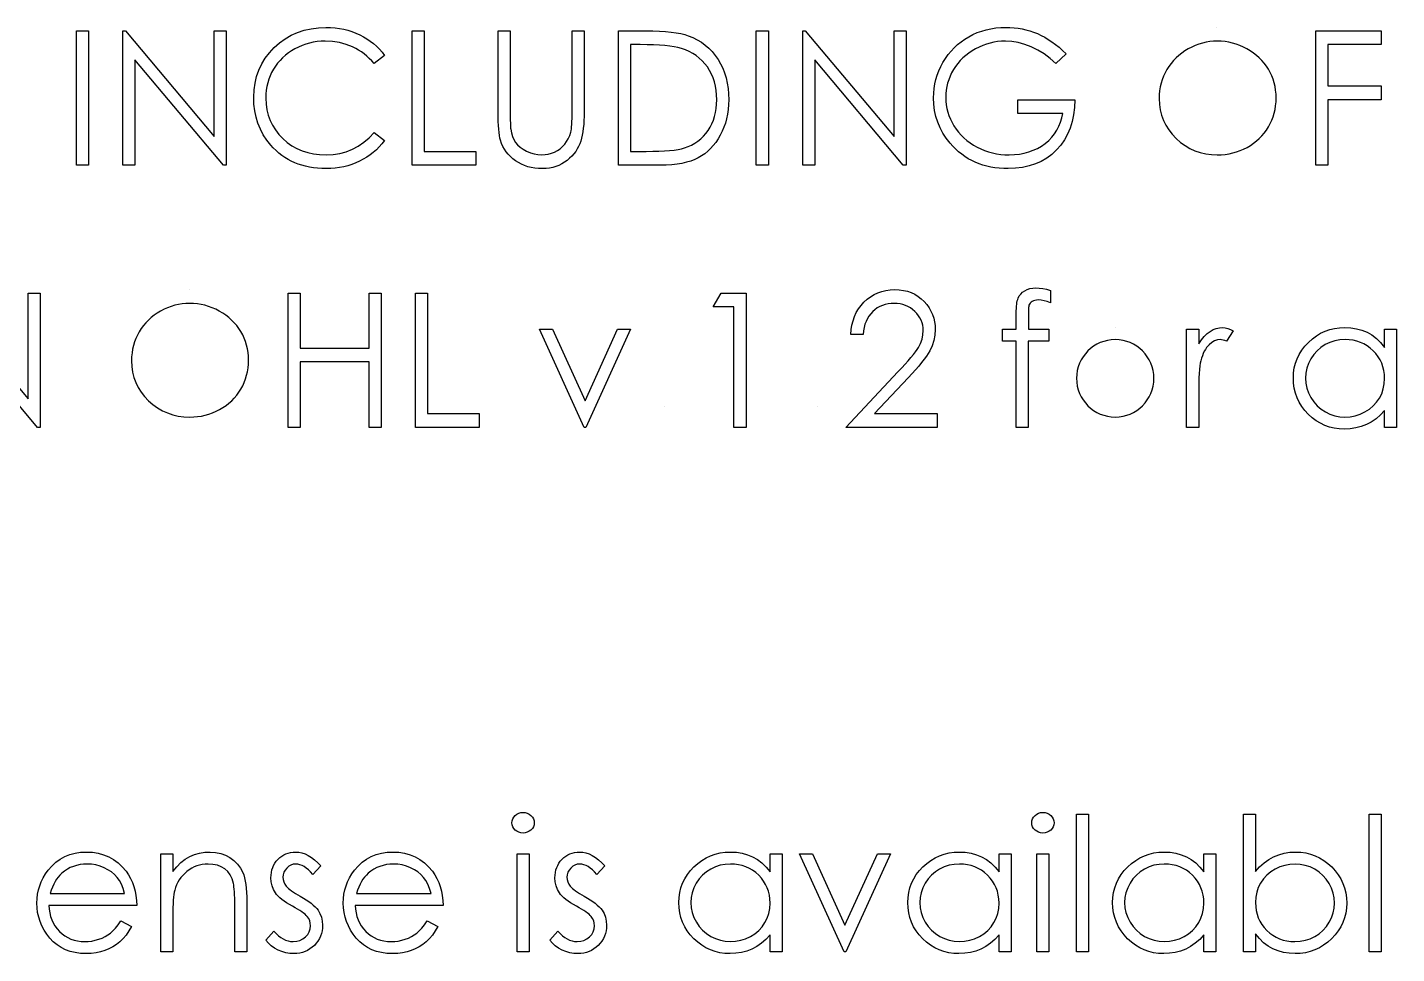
# Model space of a CAD drawing. Header units: millimetres. Extents: x -49 to 245, y 0 to 119.
# Drawn here: x -1.01 to 34.69, y 67.33 to 91.47 of the extents above; entities that cross this region are included whole.
import ezdxf

# ---------------------------------------------------------------- set-up
doc = ezdxf.new("R2010")
doc.units = ezdxf.units.MM

msp = doc.modelspace()

# ---------------------------------------------------------------- linework, layer by layer
at = {"color": 7, "linetype": 'Continuous'}
for p, q in [((29.997, 91.468), (29.997, 91.468)), ((3.209, 84.635), (3.209, 84.635)), ((27.351, 83.648), (27.351, 83.648)), ((15.593, 81.584), (15.593, 81.584)), ((19.587, 81.584), (19.587, 81.584))]:
    msp.add_line(p, q, dxfattribs=at)
at = {"color": 7, "linetype": 'Continuous', "flags": 128}
for points in [[(8.301, 90.736), (8.027, 90.526), (8.027, 90.526), (7.967, 90.595), (7.905, 90.661), (7.839, 90.722), (7.771, 90.778), (7.7, 90.83), (7.626, 90.878), (7.549, 90.921), (7.469, 90.961), (7.302, 91.026), (7.128, 91.072), (6.946, 91.1), (6.755, 91.109), (6.755, 91.109), (6.65, 91.106), (6.546, 91.097), (6.444, 91.081), (6.345, 91.059), (6.247, 91.031), (6.152, 90.998), (6.059, 90.957), (5.967, 90.911), (5.878, 90.859), (5.796, 90.803), (5.718, 90.743), (5.645, 90.678), (5.577, 90.609), (5.515, 90.536), (5.457, 90.459), (5.404, 90.377), (5.357, 90.292), (5.318, 90.205), (5.283, 90.115), (5.255, 90.022), (5.233, 89.926), (5.218, 89.829), (5.208, 89.728), (5.205, 89.625), (5.205, 89.625), (5.212, 89.47), (5.233, 89.322), (5.268, 89.18), (5.317, 89.046), (5.379, 88.917), (5.456, 88.795), (5.547, 88.679), (5.651, 88.571), (5.766, 88.472), (5.889, 88.385), (6.019, 88.313), (6.155, 88.254), (6.3, 88.207), (6.451, 88.174), (6.61, 88.154), (6.777, 88.148), (6.777, 88.148), (6.96, 88.157), (7.135, 88.184), (7.302, 88.23), (7.463, 88.294), (7.615, 88.376), (7.76, 88.476), (7.897, 88.594), (8.027, 88.731), (8.027, 88.731), (8.301, 88.523), (8.301, 88.523), (8.234, 88.438), (8.163, 88.357), (8.088, 88.282), (8.008, 88.212), (7.925, 88.146), (7.837, 88.086), (7.746, 88.031), (7.65, 87.98), (7.551, 87.935), (7.45, 87.897), (7.345, 87.864), (7.237, 87.836), (7.127, 87.815), (7.014, 87.801), (6.898, 87.792), (6.779, 87.789), (6.779, 87.789), (6.666, 87.791), (6.556, 87.799), (6.449, 87.811), (6.345, 87.827), (6.244, 87.848), (6.147, 87.875), (6.052, 87.906), (5.96, 87.942), (5.871, 87.982), (5.786, 88.028), (5.703, 88.078), (5.623, 88.133), (5.547, 88.193), (5.473, 88.257), (5.402, 88.327), (5.335, 88.401), (5.335, 88.401), (5.231, 88.533), (5.141, 88.673), (5.064, 88.819), (5.002, 88.972), (4.954, 89.131), (4.919, 89.297), (4.898, 89.469), (4.891, 89.649), (4.891, 89.649), (4.9, 89.837), (4.925, 90.018), (4.967, 90.192), (5.026, 90.357), (5.101, 90.515), (5.193, 90.665), (5.302, 90.808), (5.428, 90.943), (5.567, 91.067), (5.714, 91.173), (5.869, 91.263), (6.033, 91.337), (6.206, 91.395), (6.387, 91.435), (6.577, 91.46), (6.774, 91.468), (6.774, 91.468), (6.895, 91.465), (7.013, 91.456), (7.127, 91.441), (7.239, 91.42), (7.347, 91.393), (7.453, 91.36), (7.556, 91.32), (7.656, 91.275), (7.752, 91.225), (7.844, 91.17), (7.931, 91.109), (8.014, 91.045), (8.093, 90.975), (8.167, 90.9), (8.236, 90.82), (8.301, 90.736)], [(26.071, 90.781), (25.802, 90.526), (25.802, 90.526), (25.653, 90.661), (25.497, 90.778), (25.334, 90.878), (25.163, 90.961), (24.991, 91.026), (24.821, 91.072), (24.653, 91.1), (24.488, 91.109), (24.488, 91.109), (24.386, 91.106), (24.285, 91.097), (24.186, 91.081), (24.088, 91.059), (23.991, 91.031), (23.895, 90.997), (23.8, 90.956), (23.707, 90.909), (23.618, 90.858), (23.533, 90.801), (23.453, 90.74), (23.378, 90.674), (23.31, 90.604), (23.245, 90.529), (23.186, 90.45), (23.133, 90.367), (23.085, 90.281), (23.044, 90.194), (23.009, 90.105), (22.981, 90.015), (22.958, 89.924), (22.942, 89.832), (22.933, 89.739), (22.93, 89.644), (22.93, 89.644), (22.933, 89.547), (22.943, 89.451), (22.961, 89.356), (22.984, 89.263), (23.015, 89.171), (23.052, 89.08), (23.096, 88.99), (23.147, 88.901), (23.204, 88.816), (23.266, 88.735), (23.334, 88.659), (23.406, 88.588), (23.484, 88.521), (23.566, 88.459), (23.655, 88.402), (23.748, 88.349), (23.845, 88.302), (23.944, 88.261), (24.046, 88.226), (24.15, 88.198), (24.256, 88.176), (24.365, 88.16), (24.476, 88.151), (24.589, 88.148), (24.589, 88.148), (24.725, 88.153), (24.855, 88.167), (24.98, 88.19), (25.1, 88.223), (25.215, 88.265), (25.324, 88.316), (25.428, 88.377), (25.527, 88.447), (25.618, 88.525), (25.699, 88.608), (25.771, 88.697), (25.832, 88.791), (25.884, 88.892), (25.926, 88.997), (25.959, 89.108), (25.981, 89.225), (25.981, 89.225), (24.814, 89.225), (24.814, 89.225), (24.814, 89.584), (24.814, 89.584), (26.295, 89.584), (26.295, 89.584), (26.287, 89.383), (26.264, 89.192), (26.226, 89.013), (26.174, 88.844), (26.107, 88.686), (26.026, 88.538), (25.93, 88.401), (25.82, 88.274), (25.697, 88.16), (25.565, 88.062), (25.422, 87.978), (25.27, 87.91), (25.107, 87.857), (24.936, 87.819), (24.753, 87.796), (24.561, 87.789), (24.561, 87.789), (24.443, 87.792), (24.328, 87.799), (24.216, 87.812), (24.108, 87.83), (24.002, 87.853), (23.899, 87.882), (23.8, 87.916), (23.703, 87.954), (23.61, 87.998), (23.52, 88.047), (23.433, 88.101), (23.349, 88.161), (23.268, 88.226), (23.191, 88.296), (23.116, 88.371), (23.045, 88.451), (23.045, 88.451), (22.944, 88.58), (22.857, 88.716), (22.783, 88.855), (22.723, 89), (22.676, 89.15), (22.642, 89.305), (22.623, 89.465), (22.616, 89.63), (22.616, 89.63), (22.619, 89.753), (22.631, 89.875), (22.65, 89.994), (22.677, 90.11), (22.711, 90.225), (22.753, 90.337), (22.803, 90.448), (22.86, 90.556), (22.925, 90.661), (22.994, 90.759), (23.07, 90.851), (23.151, 90.938), (23.238, 91.019), (23.331, 91.094), (23.429, 91.163), (23.533, 91.226), (23.641, 91.283), (23.753, 91.332), (23.869, 91.374), (23.988, 91.408), (24.11, 91.434), (24.236, 91.453), (24.365, 91.465), (24.498, 91.468), (24.498, 91.468), (24.607, 91.465), (24.713, 91.458), (24.819, 91.445), (24.922, 91.428), (25.024, 91.404), (25.124, 91.376), (25.223, 91.343), (25.32, 91.305), (25.416, 91.261), (25.511, 91.211), (25.606, 91.155), (25.7, 91.092), (25.794, 91.024), (25.886, 90.949), (25.979, 90.868), (26.071, 90.781)], [(0.269, 91.379), (0.584, 91.379), (0.584, 91.379), (0.584, 87.879), (0.584, 87.879), (0.269, 87.879), (0.269, 87.879), (0.269, 91.379)], [(1.481, 87.879), (1.481, 91.379), (1.481, 91.379), (1.547, 91.379), (1.547, 91.379), (3.859, 88.624), (3.859, 88.624), (3.859, 91.379), (3.859, 91.379), (4.173, 91.379), (4.173, 91.379), (4.173, 87.879), (4.173, 87.879), (4.102, 87.879), (4.102, 87.879), (1.795, 90.627), (1.795, 90.627), (1.795, 87.879), (1.795, 87.879), (1.481, 87.879)], [(9.019, 91.379), (9.334, 91.379), (9.334, 91.379), (9.334, 88.237), (9.334, 88.237), (10.68, 88.237), (10.68, 88.237), (10.68, 87.879), (10.68, 87.879), (9.019, 87.879), (9.019, 87.879), (9.019, 91.379)], [(11.263, 91.379), (11.577, 91.379), (11.577, 91.379), (11.577, 89.281), (11.577, 89.281), (11.577, 89.192), (11.578, 89.112), (11.579, 89.041), (11.581, 88.979), (11.583, 88.925), (11.585, 88.88), (11.588, 88.843), (11.591, 88.816), (11.591, 88.816), (11.609, 88.718), (11.635, 88.627), (11.67, 88.546), (11.712, 88.472), (11.766, 88.406), (11.833, 88.345), (11.913, 88.291), (12.005, 88.241), (12.104, 88.2), (12.203, 88.171), (12.302, 88.153), (12.402, 88.148), (12.402, 88.148), (12.487, 88.153), (12.571, 88.166), (12.653, 88.189), (12.734, 88.221), (12.81, 88.261), (12.88, 88.308), (12.943, 88.363), (13, 88.424), (13.049, 88.492), (13.093, 88.568), (13.128, 88.649), (13.157, 88.738), (13.157, 88.738), (13.165, 88.775), (13.172, 88.822), (13.179, 88.877), (13.183, 88.94), (13.188, 89.012), (13.19, 89.094), (13.192, 89.183), (13.193, 89.281), (13.193, 89.281), (13.193, 91.379), (13.193, 91.379), (13.507, 91.379), (13.507, 91.379), (13.507, 89.265), (13.507, 89.265), (13.505, 89.15), (13.501, 89.042), (13.494, 88.938), (13.484, 88.84), (13.472, 88.749), (13.457, 88.662), (13.439, 88.581), (13.418, 88.506), (13.393, 88.435), (13.362, 88.366), (13.326, 88.3), (13.285, 88.236), (13.237, 88.174), (13.185, 88.115), (13.127, 88.057), (13.063, 88.003), (12.995, 87.953), (12.923, 87.909), (12.848, 87.872), (12.769, 87.842), (12.687, 87.819), (12.601, 87.802), (12.512, 87.792), (12.419, 87.789), (12.419, 87.789), (12.318, 87.792), (12.221, 87.801), (12.128, 87.818), (12.038, 87.839), (11.952, 87.868), (11.87, 87.902), (11.792, 87.944), (11.717, 87.991), (11.647, 88.043), (11.583, 88.1), (11.525, 88.161), (11.473, 88.226), (11.427, 88.295), (11.387, 88.369), (11.353, 88.446), (11.325, 88.527), (11.325, 88.527), (11.311, 88.583), (11.298, 88.65), (11.288, 88.727), (11.278, 88.814), (11.272, 88.911), (11.267, 89.019), (11.264, 89.136), (11.263, 89.265), (11.263, 89.265), (11.263, 91.379)], [(14.404, 87.879), (14.404, 91.379), (14.404, 91.379), (15.111, 91.379), (15.111, 91.379), (15.295, 91.376), (15.467, 91.371), (15.625, 91.361), (15.771, 91.347), (15.903, 91.329), (16.022, 91.308), (16.128, 91.282), (16.221, 91.252), (16.221, 91.252), (16.342, 91.204), (16.456, 91.147), (16.563, 91.082), (16.663, 91.009), (16.756, 90.927), (16.843, 90.838), (16.923, 90.74), (16.996, 90.634), (17.062, 90.521), (17.119, 90.403), (17.166, 90.28), (17.206, 90.152), (17.237, 90.018), (17.258, 89.878), (17.272, 89.734), (17.276, 89.584), (17.276, 89.584), (17.272, 89.455), (17.262, 89.329), (17.245, 89.208), (17.22, 89.09), (17.19, 88.976), (17.151, 88.866), (17.106, 88.761), (17.054, 88.659), (16.997, 88.562), (16.936, 88.472), (16.87, 88.388), (16.8, 88.312), (16.726, 88.241), (16.648, 88.177), (16.566, 88.12), (16.479, 88.069), (16.387, 88.024), (16.285, 87.985), (16.174, 87.953), (16.055, 87.926), (15.927, 87.905), (15.789, 87.89), (15.644, 87.881), (15.489, 87.879), (15.489, 87.879), (14.404, 87.879)], [(17.994, 91.379), (18.308, 91.379), (18.308, 91.379), (18.308, 87.879), (18.308, 87.879), (17.994, 87.879), (17.994, 87.879), (17.994, 91.379)], [(19.205, 87.879), (19.205, 91.379), (19.205, 91.379), (19.271, 91.379), (19.271, 91.379), (21.584, 88.624), (21.584, 88.624), (21.584, 91.379), (21.584, 91.379), (21.898, 91.379), (21.898, 91.379), (21.898, 87.879), (21.898, 87.879), (21.826, 87.879), (21.826, 87.879), (19.519, 90.627), (19.519, 90.627), (19.519, 87.879), (19.519, 87.879), (19.205, 87.879)], [(30.012, 91.109), (29.913, 91.106), (29.815, 91.097), (29.718, 91.081), (29.623, 91.059), (29.529, 91.031), (29.435, 90.996), (29.344, 90.956), (29.254, 90.909), (29.167, 90.857), (29.085, 90.8), (29.008, 90.739), (28.936, 90.674), (28.868, 90.604), (28.805, 90.531), (28.748, 90.452), (28.695, 90.37), (28.648, 90.284), (28.607, 90.196), (28.572, 90.105), (28.544, 90.011), (28.522, 89.916), (28.506, 89.818), (28.497, 89.718), (28.494, 89.614), (28.494, 89.614), (28.501, 89.463), (28.522, 89.318), (28.556, 89.179), (28.605, 89.046), (28.668, 88.918), (28.744, 88.797), (28.835, 88.682), (28.939, 88.573), (29.053, 88.473), (29.173, 88.387), (29.299, 88.314), (29.43, 88.254), (29.567, 88.207), (29.71, 88.174), (29.858, 88.154), (30.012, 88.148), (30.012, 88.148), (30.116, 88.151), (30.218, 88.16), (30.318, 88.175), (30.416, 88.197), (30.512, 88.224), (30.606, 88.257), (30.698, 88.297), (30.789, 88.343), (30.876, 88.394), (30.958, 88.449), (31.034, 88.51), (31.106, 88.574), (31.173, 88.643), (31.236, 88.716), (31.293, 88.794), (31.345, 88.877), (31.392, 88.963), (31.433, 89.051), (31.467, 89.142), (31.495, 89.235), (31.517, 89.331), (31.532, 89.428), (31.542, 89.528), (31.545, 89.631), (31.545, 89.631), (31.542, 89.732), (31.532, 89.832), (31.517, 89.929), (31.495, 90.023), (31.467, 90.115), (31.433, 90.204), (31.392, 90.291), (31.345, 90.376), (31.293, 90.457), (31.235, 90.534), (31.172, 90.607), (31.105, 90.676), (31.032, 90.74), (30.953, 90.801), (30.871, 90.857), (30.782, 90.909), (30.691, 90.956), (30.598, 90.996), (30.504, 91.031), (30.409, 91.059), (30.311, 91.081), (30.213, 91.097), (30.113, 91.106), (30.012, 91.109)], [(32.577, 91.379), (34.282, 91.379), (34.282, 91.379), (34.282, 91.02), (34.282, 91.02), (32.891, 91.02), (32.891, 91.02), (32.891, 89.943), (32.891, 89.943), (34.282, 89.943), (34.282, 89.943), (34.282, 89.584), (34.282, 89.584), (32.891, 89.584), (32.891, 89.584), (32.891, 87.879), (32.891, 87.879), (32.577, 87.879), (32.577, 87.879), (32.577, 91.379)], [(14.718, 88.237), (15.12, 88.237), (15.12, 88.237), (15.293, 88.239), (15.453, 88.243), (15.599, 88.25), (15.731, 88.26), (15.849, 88.273), (15.954, 88.287), (16.044, 88.305), (16.12, 88.327), (16.12, 88.327), (16.216, 88.362), (16.306, 88.402), (16.391, 88.45), (16.47, 88.503), (16.545, 88.564), (16.614, 88.63), (16.678, 88.702), (16.737, 88.782), (16.789, 88.866), (16.835, 88.955), (16.874, 89.049), (16.906, 89.147), (16.93, 89.25), (16.948, 89.357), (16.958, 89.469), (16.962, 89.585), (16.962, 89.585), (16.958, 89.708), (16.946, 89.826), (16.927, 89.938), (16.901, 90.047), (16.866, 90.152), (16.824, 90.251), (16.775, 90.346), (16.718, 90.437), (16.654, 90.522), (16.584, 90.6), (16.508, 90.67), (16.427, 90.735), (16.339, 90.792), (16.245, 90.842), (16.146, 90.885), (16.04, 90.921), (16.04, 90.921), (15.951, 90.945), (15.85, 90.964), (15.735, 90.981), (15.608, 90.995), (15.467, 91.006), (15.313, 91.013), (15.145, 91.018), (14.964, 91.02), (14.964, 91.02), (14.718, 91.02), (14.718, 91.02), (14.718, 88.237)], [(20.776, 83.468), (20.462, 83.468), (20.462, 83.468), (20.47, 83.593), (20.488, 83.712), (20.516, 83.825), (20.554, 83.933), (20.601, 84.035), (20.657, 84.132), (20.724, 84.222), (20.8, 84.307), (20.884, 84.384), (20.973, 84.451), (21.066, 84.507), (21.164, 84.553), (21.267, 84.589), (21.374, 84.615), (21.486, 84.63), (21.603, 84.635), (21.603, 84.635), (21.718, 84.63), (21.828, 84.615), (21.932, 84.591), (22.031, 84.558), (22.123, 84.514), (22.21, 84.46), (22.292, 84.398), (22.368, 84.325), (22.437, 84.246), (22.496, 84.163), (22.546, 84.077), (22.588, 83.988), (22.619, 83.895), (22.642, 83.798), (22.656, 83.698), (22.66, 83.594), (22.66, 83.594), (22.651, 83.449), (22.624, 83.308), (22.579, 83.172), (22.515, 83.04), (22.475, 82.973), (22.426, 82.899), (22.368, 82.82), (22.302, 82.736), (22.227, 82.644), (22.144, 82.548), (22.053, 82.447), (21.952, 82.339), (21.952, 82.339), (21.077, 81.404), (21.077, 81.404), (22.705, 81.404), (22.705, 81.404), (22.705, 81.045), (22.705, 81.045), (20.327, 81.045), (20.327, 81.045), (21.685, 82.494), (21.685, 82.494), (21.783, 82.597), (21.873, 82.694), (21.954, 82.784), (22.025, 82.867), (22.088, 82.943), (22.142, 83.012), (22.186, 83.074), (22.222, 83.13), (22.276, 83.235), (22.316, 83.343), (22.339, 83.453), (22.346, 83.566), (22.346, 83.566), (22.343, 83.638), (22.332, 83.707), (22.316, 83.773), (22.292, 83.836), (22.26, 83.898), (22.222, 83.956), (22.178, 84.012), (22.126, 84.066), (22.069, 84.115), (22.01, 84.158), (21.947, 84.194), (21.882, 84.223), (21.812, 84.246), (21.741, 84.263), (21.666, 84.272), (21.587, 84.276), (21.587, 84.276), (21.505, 84.272), (21.427, 84.263), (21.351, 84.246), (21.28, 84.223), (21.212, 84.193), (21.147, 84.157), (21.086, 84.113), (21.029, 84.064), (20.976, 84.008), (20.93, 83.947), (20.889, 83.881), (20.854, 83.809), (20.826, 83.732), (20.803, 83.649), (20.786, 83.562), (20.776, 83.468)], [(25.667, 84.614), (25.667, 84.287), (25.667, 84.287), (25.577, 84.322), (25.494, 84.346), (25.418, 84.361), (25.349, 84.366), (25.349, 84.366), (25.302, 84.363), (25.258, 84.356), (25.22, 84.343), (25.185, 84.326), (25.155, 84.305), (25.131, 84.283), (25.114, 84.259), (25.102, 84.234), (25.098, 84.218), (25.095, 84.197), (25.092, 84.171), (25.09, 84.139), (25.088, 84.101), (25.087, 84.059), (25.086, 84.011), (25.086, 83.958), (25.086, 83.958), (25.086, 83.603), (25.086, 83.603), (25.622, 83.603), (25.622, 83.603), (25.622, 83.289), (25.622, 83.289), (25.085, 83.289), (25.085, 83.289), (25.084, 81.045), (25.084, 81.045), (24.769, 81.045), (24.769, 81.045), (24.769, 83.289), (24.769, 83.289), (24.41, 83.289), (24.41, 83.289), (24.41, 83.603), (24.41, 83.603), (24.769, 83.603), (24.769, 83.603), (24.769, 84.012), (24.769, 84.012), (24.77, 84.08), (24.773, 84.142), (24.776, 84.2), (24.782, 84.253), (24.789, 84.3), (24.798, 84.343), (24.808, 84.38), (24.82, 84.413), (24.849, 84.47), (24.888, 84.521), (24.935, 84.567), (24.991, 84.606), (25.055, 84.638), (25.125, 84.662), (25.201, 84.675), (25.284, 84.68), (25.284, 84.68), (25.368, 84.676), (25.46, 84.664), (25.56, 84.643), (25.667, 84.614)], [(-3.365, 81.045), (-3.365, 84.545), (-3.365, 84.545), (-3.299, 84.545), (-3.299, 84.545), (-0.987, 81.79), (-0.987, 81.79), (-0.987, 84.545), (-0.987, 84.545), (-0.673, 84.545), (-0.673, 84.545), (-0.673, 81.045), (-0.673, 81.045), (-0.744, 81.045), (-0.744, 81.045), (-3.051, 83.794), (-3.051, 83.794), (-3.051, 81.045), (-3.051, 81.045), (-3.365, 81.045)], [(3.224, 84.276), (3.124, 84.273), (3.026, 84.263), (2.93, 84.248), (2.834, 84.226), (2.74, 84.197), (2.647, 84.163), (2.556, 84.122), (2.465, 84.075), (2.378, 84.024), (2.296, 83.967), (2.219, 83.906), (2.147, 83.841), (2.08, 83.771), (2.017, 83.698), (1.959, 83.619), (1.907, 83.536), (1.86, 83.451), (1.818, 83.362), (1.784, 83.271), (1.756, 83.178), (1.733, 83.083), (1.718, 82.984), (1.708, 82.884), (1.705, 82.781), (1.705, 82.781), (1.712, 82.63), (1.733, 82.485), (1.768, 82.346), (1.817, 82.213), (1.879, 82.085), (1.956, 81.964), (2.046, 81.849), (2.151, 81.739), (2.265, 81.64), (2.385, 81.553), (2.51, 81.481), (2.641, 81.421), (2.779, 81.374), (2.921, 81.341), (3.07, 81.321), (3.224, 81.314), (3.224, 81.314), (3.328, 81.317), (3.429, 81.326), (3.53, 81.342), (3.628, 81.363), (3.724, 81.391), (3.818, 81.424), (3.91, 81.464), (4, 81.509), (4.087, 81.561), (4.169, 81.616), (4.246, 81.676), (4.318, 81.741), (4.385, 81.809), (4.447, 81.883), (4.504, 81.961), (4.557, 82.044), (4.604, 82.13), (4.644, 82.218), (4.679, 82.309), (4.707, 82.402), (4.729, 82.497), (4.744, 82.595), (4.754, 82.695), (4.757, 82.797), (4.757, 82.797), (4.754, 82.899), (4.744, 82.999), (4.729, 83.095), (4.707, 83.19), (4.679, 83.282), (4.644, 83.371), (4.604, 83.458), (4.557, 83.543), (4.504, 83.624), (4.447, 83.701), (4.384, 83.774), (4.316, 83.843), (4.243, 83.907), (4.165, 83.967), (4.082, 84.024), (3.994, 84.075), (3.903, 84.122), (3.809, 84.163), (3.715, 84.197), (3.62, 84.226), (3.523, 84.248), (3.424, 84.263), (3.325, 84.273), (3.224, 84.276)], [(5.789, 84.545), (6.103, 84.545), (6.103, 84.545), (6.103, 83.109), (6.103, 83.109), (7.898, 83.109), (7.898, 83.109), (7.898, 84.545), (7.898, 84.545), (8.212, 84.545), (8.212, 84.545), (8.212, 81.045), (8.212, 81.045), (7.898, 81.045), (7.898, 81.045), (7.898, 82.75), (7.898, 82.75), (6.103, 82.75), (6.103, 82.75), (6.103, 81.045), (6.103, 81.045), (5.789, 81.045), (5.789, 81.045), (5.789, 84.545)], [(9.109, 84.545), (9.423, 84.545), (9.423, 84.545), (9.423, 81.404), (9.423, 81.404), (10.769, 81.404), (10.769, 81.404), (10.769, 81.045), (10.769, 81.045), (9.109, 81.045), (9.109, 81.045), (9.109, 84.545)], [(17.077, 84.545), (17.725, 84.545), (17.725, 84.545), (17.725, 81.045), (17.725, 81.045), (17.41, 81.045), (17.41, 81.045), (17.41, 84.186), (17.41, 84.186), (16.872, 84.186), (16.872, 84.186), (17.077, 84.545)], [(12.34, 83.603), (12.68, 83.603), (12.68, 83.603), (13.529, 81.741), (13.529, 81.741), (14.378, 83.603), (14.378, 83.603), (14.718, 83.603), (14.718, 83.603), (13.552, 81.045), (13.552, 81.045), (13.507, 81.045), (13.507, 81.045), (12.34, 83.603)], [(29.212, 83.603), (29.526, 83.603), (29.526, 83.603), (29.526, 83.226), (29.526, 83.226), (29.597, 83.33), (29.671, 83.418), (29.746, 83.491), (29.823, 83.548), (29.902, 83.592), (29.984, 83.623), (30.066, 83.641), (30.15, 83.648), (30.15, 83.648), (30.215, 83.642), (30.282, 83.626), (30.352, 83.599), (30.423, 83.56), (30.423, 83.56), (30.251, 83.288), (30.251, 83.288), (30.205, 83.308), (30.163, 83.322), (30.125, 83.331), (30.09, 83.334), (30.09, 83.334), (30.015, 83.325), (29.941, 83.3), (29.869, 83.258), (29.797, 83.199), (29.763, 83.163), (29.731, 83.123), (29.701, 83.078), (29.673, 83.028), (29.647, 82.973), (29.623, 82.914), (29.602, 82.851), (29.582, 82.783), (29.582, 82.783), (29.569, 82.722), (29.557, 82.647), (29.548, 82.557), (29.54, 82.454), (29.534, 82.338), (29.529, 82.208), (29.527, 82.063), (29.526, 81.905), (29.526, 81.905), (29.526, 81.045), (29.526, 81.045), (29.212, 81.045), (29.212, 81.045), (29.212, 83.603)], [(34.686, 83.603), (34.686, 81.045), (34.686, 81.045), (34.372, 81.045), (34.372, 81.045), (34.372, 81.488), (34.372, 81.488), (34.263, 81.37), (34.149, 81.269), (34.027, 81.185), (33.899, 81.117), (33.766, 81.066), (33.626, 81.03), (33.479, 81.007), (33.327, 81), (33.327, 81), (33.192, 81.007), (33.062, 81.025), (32.936, 81.055), (32.816, 81.097), (32.701, 81.152), (32.59, 81.218), (32.485, 81.297), (32.384, 81.388), (32.292, 81.488), (32.213, 81.592), (32.147, 81.702), (32.091, 81.818), (32.048, 81.938), (32.018, 82.064), (32, 82.195), (31.994, 82.331), (31.994, 82.331), (32, 82.464), (32.018, 82.593), (32.049, 82.717), (32.093, 82.836), (32.148, 82.949), (32.215, 83.058), (32.295, 83.163), (32.388, 83.261), (32.489, 83.352), (32.595, 83.43), (32.706, 83.497), (32.823, 83.551), (32.944, 83.594), (33.07, 83.624), (33.201, 83.641), (33.337, 83.648), (33.337, 83.648), (33.494, 83.64), (33.642, 83.617), (33.783, 83.578), (33.916, 83.524), (34.042, 83.453), (34.16, 83.363), (34.27, 83.256), (34.372, 83.13), (34.372, 83.13), (34.372, 83.603), (34.372, 83.603), (34.686, 83.603)], [(33.341, 83.334), (33.204, 83.325), (33.072, 83.301), (32.946, 83.259), (32.825, 83.202), (32.712, 83.13), (32.612, 83.043), (32.524, 82.945), (32.447, 82.832), (32.386, 82.711), (32.343, 82.586), (32.316, 82.459), (32.308, 82.328), (32.308, 82.328), (32.317, 82.197), (32.343, 82.07), (32.387, 81.945), (32.449, 81.823), (32.526, 81.709), (32.614, 81.609), (32.715, 81.522), (32.828, 81.448), (32.949, 81.389), (33.075, 81.348), (33.205, 81.323), (33.339, 81.314), (33.339, 81.314), (33.475, 81.323), (33.607, 81.347), (33.735, 81.389), (33.86, 81.447), (33.976, 81.519), (34.078, 81.603), (34.165, 81.699), (34.239, 81.807), (34.297, 81.924), (34.339, 82.048), (34.364, 82.18), (34.372, 82.318), (34.372, 82.318), (34.367, 82.424), (34.353, 82.526), (34.33, 82.623), (34.298, 82.716), (34.256, 82.804), (34.204, 82.888), (34.144, 82.968), (34.074, 83.043), (33.998, 83.111), (33.917, 83.17), (33.831, 83.22), (33.742, 83.261), (33.648, 83.293), (33.55, 83.315), (33.448, 83.329), (33.341, 83.334)], [(11.912, 71.013), (11.97, 71.008), (12.024, 70.993), (12.074, 70.968), (12.119, 70.934), (12.157, 70.893), (12.184, 70.846), (12.2, 70.796), (12.205, 70.742), (12.205, 70.742), (12.2, 70.69), (12.184, 70.641), (12.157, 70.595), (12.119, 70.554), (12.074, 70.52), (12.024, 70.494), (11.97, 70.48), (11.912, 70.475), (11.912, 70.475), (11.855, 70.48), (11.802, 70.494), (11.752, 70.52), (11.708, 70.554), (11.67, 70.595), (11.644, 70.641), (11.628, 70.69), (11.622, 70.742), (11.622, 70.742), (11.628, 70.796), (11.644, 70.846), (11.67, 70.893), (11.708, 70.934), (11.752, 70.968), (11.802, 70.993), (11.855, 71.008), (11.912, 71.013)], [(25.464, 71.013), (25.522, 71.008), (25.576, 70.993), (25.626, 70.968), (25.67, 70.934), (25.708, 70.893), (25.735, 70.846), (25.751, 70.796), (25.757, 70.742), (25.757, 70.742), (25.751, 70.69), (25.735, 70.641), (25.708, 70.595), (25.67, 70.554), (25.626, 70.52), (25.576, 70.494), (25.522, 70.48), (25.464, 70.475), (25.464, 70.475), (25.406, 70.48), (25.353, 70.494), (25.304, 70.52), (25.259, 70.554), (25.222, 70.595), (25.195, 70.641), (25.179, 70.69), (25.173, 70.742), (25.173, 70.742), (25.179, 70.796), (25.195, 70.846), (25.222, 70.893), (25.259, 70.934), (25.304, 70.968), (25.353, 70.993), (25.406, 71.008), (25.464, 71.013)], [(26.34, 70.968), (26.654, 70.968), (26.654, 70.968), (26.654, 67.379), (26.654, 67.379), (26.34, 67.379), (26.34, 67.379), (26.34, 70.968)], [(30.693, 67.379), (30.693, 70.968), (30.693, 70.968), (31.007, 70.968), (31.007, 70.968), (31.007, 69.472), (31.007, 69.472), (31.115, 69.592), (31.23, 69.695), (31.351, 69.783), (31.478, 69.854), (31.612, 69.91), (31.751, 69.95), (31.898, 69.973), (32.05, 69.981), (32.05, 69.981), (32.185, 69.975), (32.316, 69.957), (32.442, 69.926), (32.562, 69.884), (32.677, 69.83), (32.788, 69.763), (32.893, 69.684), (32.994, 69.593), (33.085, 69.494), (33.165, 69.389), (33.232, 69.279), (33.287, 69.164), (33.33, 69.044), (33.36, 68.919), (33.379, 68.788), (33.385, 68.652), (33.385, 68.652), (33.379, 68.519), (33.36, 68.39), (33.329, 68.265), (33.286, 68.146), (33.231, 68.032), (33.163, 67.923), (33.083, 67.819), (32.99, 67.72), (32.889, 67.63), (32.783, 67.551), (32.672, 67.484), (32.555, 67.43), (32.434, 67.388), (32.308, 67.357), (32.176, 67.34), (32.04, 67.334), (32.04, 67.334), (31.884, 67.341), (31.736, 67.364), (31.596, 67.404), (31.463, 67.458), (31.338, 67.529), (31.22, 67.618), (31.11, 67.726), (31.007, 67.852), (31.007, 67.852), (31.007, 67.379), (31.007, 67.379), (30.693, 67.379)], [(33.968, 70.968), (34.282, 70.968), (34.282, 70.968), (34.282, 67.379), (34.282, 67.379), (33.968, 67.379), (33.968, 67.379), (33.968, 70.968)], [(1.426, 68.186), (1.705, 68.04), (1.705, 68.04), (1.637, 67.923), (1.563, 67.817), (1.484, 67.723), (1.4, 67.642), (1.311, 67.571), (1.217, 67.51), (1.117, 67.456), (1.012, 67.412), (0.9, 67.378), (0.782, 67.353), (0.656, 67.339), (0.524, 67.334), (0.524, 67.334), (0.377, 67.34), (0.238, 67.359), (0.107, 67.39), (-0.015, 67.435), (-0.129, 67.491), (-0.235, 67.561), (-0.333, 67.643), (-0.422, 67.737), (-0.502, 67.84), (-0.571, 67.946), (-0.629, 68.055), (-0.677, 68.168), (-0.715, 68.284), (-0.742, 68.402), (-0.757, 68.525), (-0.763, 68.65), (-0.763, 68.65), (-0.758, 68.768), (-0.744, 68.883), (-0.721, 68.995), (-0.689, 69.103), (-0.648, 69.208), (-0.597, 69.31), (-0.537, 69.409), (-0.468, 69.504), (-0.468, 69.504), (-0.371, 69.616), (-0.266, 69.713), (-0.153, 69.795), (-0.031, 69.862), (0.098, 69.914), (0.234, 69.952), (0.379, 69.973), (0.532, 69.981), (0.532, 69.981), (0.689, 69.973), (0.838, 69.95), (0.979, 69.91), (1.111, 69.856), (1.236, 69.785), (1.353, 69.698), (1.461, 69.595), (1.562, 69.478), (1.562, 69.478), (1.626, 69.386), (1.682, 69.289), (1.729, 69.186), (1.768, 69.078), (1.799, 68.964), (1.821, 68.845), (1.834, 68.72), (1.84, 68.59), (1.84, 68.59), (-0.448, 68.59), (-0.448, 68.59), (-0.442, 68.489), (-0.428, 68.392), (-0.406, 68.3), (-0.375, 68.214), (-0.337, 68.132), (-0.291, 68.054), (-0.236, 67.981), (-0.174, 67.912), (-0.105, 67.85), (-0.033, 67.796), (0.044, 67.751), (0.124, 67.714), (0.208, 67.685), (0.297, 67.665), (0.389, 67.652), (0.485, 67.648), (0.485, 67.648), (0.579, 67.651), (0.67, 67.662), (0.762, 67.681), (0.851, 67.707), (0.938, 67.74), (1.017, 67.777), (1.089, 67.82), (1.155, 67.866), (1.219, 67.923), (1.285, 67.996), (1.355, 68.083), (1.426, 68.186)], [(2.468, 69.936), (2.782, 69.936), (2.782, 69.936), (2.782, 69.475), (2.782, 69.475), (2.885, 69.598), (2.993, 69.704), (3.107, 69.791), (3.226, 69.86), (3.35, 69.913), (3.48, 69.951), (3.615, 69.973), (3.755, 69.981), (3.755, 69.981), (3.897, 69.972), (4.03, 69.945), (4.155, 69.9), (4.271, 69.837), (4.377, 69.758), (4.468, 69.667), (4.543, 69.563), (4.604, 69.447), (4.63, 69.382), (4.651, 69.307), (4.67, 69.225), (4.685, 69.134), (4.696, 69.035), (4.705, 68.927), (4.71, 68.809), (4.712, 68.685), (4.712, 68.685), (4.712, 67.379), (4.712, 67.379), (4.398, 67.379), (4.398, 67.379), (4.398, 68.582), (4.398, 68.582), (4.397, 68.686), (4.396, 68.781), (4.393, 68.868), (4.389, 68.946), (4.383, 69.014), (4.377, 69.072), (4.369, 69.123), (4.36, 69.164), (4.36, 69.164), (4.325, 69.281), (4.275, 69.384), (4.212, 69.47), (4.135, 69.541), (4.046, 69.596), (3.943, 69.635), (3.828, 69.659), (3.701, 69.667), (3.701, 69.667), (3.625, 69.664), (3.551, 69.655), (3.479, 69.64), (3.41, 69.619), (3.342, 69.591), (3.276, 69.558), (3.212, 69.518), (3.15, 69.472), (3.092, 69.422), (3.04, 69.369), (2.992, 69.313), (2.949, 69.254), (2.912, 69.192), (2.88, 69.128), (2.852, 69.06), (2.831, 68.99), (2.831, 68.99), (2.819, 68.938), (2.81, 68.876), (2.801, 68.805), (2.794, 68.724), (2.789, 68.634), (2.785, 68.533), (2.783, 68.423), (2.782, 68.303), (2.782, 68.303), (2.782, 67.379), (2.782, 67.379), (2.468, 67.379), (2.468, 67.379), (2.468, 69.936)], [(6.641, 69.617), (6.428, 69.398), (6.428, 69.398), (6.372, 69.461), (6.316, 69.516), (6.26, 69.562), (6.205, 69.6), (6.15, 69.629), (6.095, 69.65), (6.04, 69.663), (5.986, 69.667), (5.986, 69.667), (5.92, 69.661), (5.859, 69.641), (5.803, 69.609), (5.752, 69.563), (5.709, 69.509), (5.679, 69.452), (5.66, 69.389), (5.654, 69.323), (5.654, 69.323), (5.66, 69.262), (5.676, 69.204), (5.703, 69.147), (5.741, 69.091), (5.741, 69.091), (5.766, 69.062), (5.796, 69.032), (5.833, 69.001), (5.876, 68.969), (5.925, 68.935), (5.979, 68.901), (6.04, 68.864), (6.106, 68.827), (6.106, 68.827), (6.188, 68.781), (6.262, 68.735), (6.33, 68.69), (6.391, 68.645), (6.445, 68.6), (6.493, 68.556), (6.533, 68.512), (6.567, 68.468), (6.567, 68.468), (6.619, 68.378), (6.657, 68.282), (6.678, 68.18), (6.686, 68.073), (6.686, 68.073), (6.683, 67.997), (6.673, 67.924), (6.656, 67.854), (6.633, 67.787), (6.602, 67.723), (6.566, 67.662), (6.522, 67.604), (6.472, 67.548), (6.416, 67.498), (6.358, 67.454), (6.296, 67.418), (6.231, 67.388), (6.162, 67.364), (6.09, 67.347), (6.015, 67.337), (5.937, 67.334), (5.937, 67.334), (5.831, 67.339), (5.728, 67.357), (5.627, 67.386), (5.528, 67.425), (5.435, 67.476), (5.35, 67.536), (5.273, 67.604), (5.205, 67.68), (5.205, 67.68), (5.414, 67.917), (5.414, 67.917), (5.474, 67.854), (5.535, 67.799), (5.597, 67.753), (5.66, 67.715), (5.723, 67.686), (5.789, 67.665), (5.854, 67.652), (5.92, 67.648), (5.92, 67.648), (6.011, 67.655), (6.094, 67.679), (6.171, 67.716), (6.24, 67.77), (6.298, 67.834), (6.339, 67.904), (6.364, 67.979), (6.372, 68.059), (6.372, 68.059), (6.366, 68.126), (6.35, 68.189), (6.324, 68.248), (6.286, 68.303), (6.286, 68.303), (6.261, 68.33), (6.23, 68.359), (6.191, 68.39), (6.146, 68.422), (6.094, 68.455), (6.035, 68.49), (5.97, 68.528), (5.898, 68.567), (5.898, 68.567), (5.82, 68.611), (5.749, 68.655), (5.684, 68.699), (5.625, 68.743), (5.573, 68.786), (5.529, 68.83), (5.489, 68.873), (5.457, 68.916), (5.457, 68.916), (5.406, 69.005), (5.369, 69.101), (5.347, 69.202), (5.34, 69.31), (5.34, 69.31), (5.343, 69.381), (5.351, 69.448), (5.366, 69.513), (5.386, 69.574), (5.411, 69.633), (5.443, 69.688), (5.48, 69.741), (5.523, 69.79), (5.571, 69.835), (5.621, 69.873), (5.674, 69.906), (5.73, 69.933), (5.79, 69.954), (5.852, 69.969), (5.918, 69.978), (5.986, 69.981), (5.986, 69.981), (6.068, 69.975), (6.149, 69.959), (6.231, 69.93), (6.313, 69.89), (6.394, 69.839), (6.476, 69.776), (6.559, 69.703), (6.641, 69.617)], [(9.413, 68.186), (9.693, 68.04), (9.693, 68.04), (9.624, 67.923), (9.55, 67.817), (9.472, 67.723), (9.388, 67.642), (9.298, 67.571), (9.205, 67.51), (9.104, 67.456), (8.999, 67.412), (8.888, 67.378), (8.769, 67.353), (8.644, 67.339), (8.511, 67.334), (8.511, 67.334), (8.364, 67.34), (8.225, 67.359), (8.095, 67.39), (7.972, 67.435), (7.858, 67.491), (7.753, 67.561), (7.654, 67.643), (7.565, 67.737), (7.485, 67.84), (7.416, 67.946), (7.358, 68.055), (7.31, 68.168), (7.272, 68.284), (7.246, 68.402), (7.23, 68.525), (7.225, 68.65), (7.225, 68.65), (7.229, 68.768), (7.243, 68.883), (7.266, 68.995), (7.298, 69.103), (7.34, 69.208), (7.39, 69.31), (7.45, 69.409), (7.519, 69.504), (7.519, 69.504), (7.617, 69.616), (7.722, 69.713), (7.835, 69.795), (7.956, 69.862), (8.085, 69.914), (8.222, 69.952), (8.366, 69.973), (8.519, 69.981), (8.519, 69.981), (8.676, 69.973), (8.825, 69.95), (8.966, 69.91), (9.099, 69.856), (9.223, 69.785), (9.34, 69.698), (9.449, 69.595), (9.549, 69.478), (9.549, 69.478), (9.613, 69.386), (9.669, 69.289), (9.716, 69.186), (9.755, 69.078), (9.786, 68.964), (9.808, 68.845), (9.822, 68.72), (9.827, 68.59), (9.827, 68.59), (7.539, 68.59), (7.539, 68.59), (7.545, 68.489), (7.559, 68.392), (7.581, 68.3), (7.612, 68.214), (7.65, 68.132), (7.696, 68.054), (7.751, 67.981), (7.814, 67.912), (7.882, 67.85), (7.954, 67.796), (8.031, 67.751), (8.111, 67.714), (8.196, 67.685), (8.284, 67.665), (8.376, 67.652), (8.472, 67.648), (8.472, 67.648), (8.566, 67.651), (8.658, 67.662), (8.749, 67.681), (8.839, 67.707), (8.925, 67.74), (9.004, 67.777), (9.076, 67.82), (9.142, 67.866), (9.206, 67.923), (9.273, 67.996), (9.342, 68.083), (9.413, 68.186)], [(14.045, 69.617), (13.832, 69.398), (13.832, 69.398), (13.776, 69.461), (13.72, 69.516), (13.664, 69.562), (13.609, 69.6), (13.554, 69.629), (13.499, 69.65), (13.444, 69.663), (13.39, 69.667), (13.39, 69.667), (13.324, 69.661), (13.263, 69.641), (13.207, 69.609), (13.155, 69.563), (13.113, 69.509), (13.082, 69.452), (13.064, 69.389), (13.058, 69.323), (13.058, 69.323), (13.064, 69.262), (13.08, 69.204), (13.107, 69.147), (13.145, 69.091), (13.145, 69.091), (13.169, 69.062), (13.2, 69.032), (13.237, 69.001), (13.279, 68.969), (13.329, 68.935), (13.383, 68.901), (13.444, 68.864), (13.51, 68.827), (13.51, 68.827), (13.591, 68.781), (13.666, 68.735), (13.734, 68.69), (13.795, 68.645), (13.849, 68.6), (13.896, 68.556), (13.937, 68.512), (13.971, 68.468), (13.971, 68.468), (14.023, 68.378), (14.061, 68.282), (14.082, 68.18), (14.09, 68.073), (14.09, 68.073), (14.086, 67.997), (14.077, 67.924), (14.06, 67.854), (14.037, 67.787), (14.006, 67.723), (13.969, 67.662), (13.926, 67.604), (13.875, 67.548), (13.82, 67.498), (13.762, 67.454), (13.7, 67.418), (13.635, 67.388), (13.566, 67.364), (13.494, 67.347), (13.419, 67.337), (13.34, 67.334), (13.34, 67.334), (13.235, 67.339), (13.132, 67.357), (13.031, 67.386), (12.932, 67.425), (12.838, 67.476), (12.754, 67.536), (12.677, 67.604), (12.609, 67.68), (12.609, 67.68), (12.817, 67.917), (12.817, 67.917), (12.878, 67.854), (12.939, 67.799), (13.001, 67.753), (13.064, 67.715), (13.127, 67.686), (13.193, 67.665), (13.258, 67.652), (13.324, 67.648), (13.324, 67.648), (13.415, 67.655), (13.498, 67.679), (13.575, 67.716), (13.644, 67.77), (13.702, 67.834), (13.743, 67.904), (13.767, 67.979), (13.776, 68.059), (13.776, 68.059), (13.77, 68.126), (13.754, 68.189), (13.727, 68.248), (13.69, 68.303), (13.69, 68.303), (13.665, 68.33), (13.634, 68.359), (13.595, 68.39), (13.55, 68.422), (13.498, 68.455), (13.439, 68.49), (13.374, 68.528), (13.302, 68.567), (13.302, 68.567), (13.224, 68.611), (13.153, 68.655), (13.088, 68.699), (13.029, 68.743), (12.977, 68.786), (12.932, 68.83), (12.893, 68.873), (12.861, 68.916), (12.861, 68.916), (12.81, 69.005), (12.773, 69.101), (12.751, 69.202), (12.744, 69.31), (12.744, 69.31), (12.747, 69.381), (12.755, 69.448), (12.77, 69.513), (12.789, 69.574), (12.815, 69.633), (12.847, 69.688), (12.884, 69.741), (12.927, 69.79), (12.974, 69.835), (13.025, 69.873), (13.078, 69.906), (13.134, 69.933), (13.194, 69.954), (13.256, 69.969), (13.322, 69.978), (13.39, 69.981), (13.39, 69.981), (13.472, 69.975), (13.553, 69.959), (13.635, 69.93), (13.717, 69.89), (13.798, 69.839), (13.88, 69.776), (13.963, 69.703), (14.045, 69.617)], [(18.667, 69.936), (18.667, 67.379), (18.667, 67.379), (18.353, 67.379), (18.353, 67.379), (18.353, 67.821), (18.353, 67.821), (18.244, 67.703), (18.13, 67.602), (18.008, 67.518), (17.88, 67.451), (17.746, 67.4), (17.607, 67.363), (17.46, 67.341), (17.308, 67.334), (17.308, 67.334), (17.173, 67.34), (17.042, 67.358), (16.917, 67.388), (16.796, 67.43), (16.681, 67.485), (16.571, 67.552), (16.465, 67.63), (16.365, 67.721), (16.273, 67.821), (16.194, 67.925), (16.127, 68.035), (16.072, 68.151), (16.029, 68.272), (15.999, 68.397), (15.981, 68.528), (15.975, 68.664), (15.975, 68.664), (15.981, 68.798), (15.999, 68.927), (16.03, 69.05), (16.073, 69.169), (16.129, 69.283), (16.196, 69.391), (16.276, 69.496), (16.369, 69.595), (16.47, 69.685), (16.576, 69.764), (16.687, 69.83), (16.803, 69.884), (16.925, 69.927), (17.051, 69.957), (17.182, 69.975), (17.318, 69.981), (17.318, 69.981), (17.474, 69.973), (17.623, 69.95), (17.764, 69.911), (17.897, 69.857), (18.023, 69.786), (18.141, 69.696), (18.25, 69.589), (18.353, 69.463), (18.353, 69.463), (18.353, 69.936), (18.353, 69.936), (18.667, 69.936)], [(24.635, 69.936), (24.635, 67.379), (24.635, 67.379), (24.321, 67.379), (24.321, 67.379), (24.321, 67.821), (24.321, 67.821), (24.212, 67.703), (24.098, 67.602), (23.976, 67.518), (23.848, 67.451), (23.714, 67.4), (23.575, 67.363), (23.428, 67.341), (23.276, 67.334), (23.276, 67.334), (23.141, 67.34), (23.01, 67.358), (22.885, 67.388), (22.764, 67.43), (22.649, 67.485), (22.538, 67.552), (22.433, 67.63), (22.333, 67.721), (22.241, 67.821), (22.162, 67.925), (22.095, 68.035), (22.04, 68.151), (21.997, 68.272), (21.967, 68.397), (21.949, 68.528), (21.943, 68.664), (21.943, 68.664), (21.949, 68.798), (21.967, 68.927), (21.998, 69.05), (22.041, 69.169), (22.097, 69.283), (22.164, 69.391), (22.244, 69.496), (22.337, 69.595), (22.438, 69.685), (22.544, 69.764), (22.655, 69.83), (22.771, 69.884), (22.893, 69.927), (23.019, 69.957), (23.15, 69.975), (23.286, 69.981), (23.286, 69.981), (23.442, 69.973), (23.591, 69.95), (23.732, 69.911), (23.865, 69.857), (23.991, 69.786), (24.109, 69.696), (24.218, 69.589), (24.321, 69.463), (24.321, 69.463), (24.321, 69.936), (24.321, 69.936), (24.635, 69.936)], [(29.975, 69.936), (29.975, 67.379), (29.975, 67.379), (29.66, 67.379), (29.66, 67.379), (29.66, 67.821), (29.66, 67.821), (29.552, 67.703), (29.438, 67.602), (29.316, 67.518), (29.188, 67.451), (29.054, 67.4), (28.914, 67.363), (28.768, 67.341), (28.616, 67.334), (28.616, 67.334), (28.48, 67.34), (28.35, 67.358), (28.225, 67.388), (28.104, 67.43), (27.989, 67.485), (27.878, 67.552), (27.773, 67.63), (27.673, 67.721), (27.581, 67.821), (27.502, 67.925), (27.435, 68.035), (27.38, 68.151), (27.337, 68.272), (27.307, 68.397), (27.289, 68.528), (27.282, 68.664), (27.282, 68.664), (27.289, 68.798), (27.307, 68.927), (27.338, 69.05), (27.381, 69.169), (27.437, 69.283), (27.504, 69.391), (27.584, 69.496), (27.676, 69.595), (27.777, 69.685), (27.884, 69.764), (27.995, 69.83), (28.111, 69.884), (28.232, 69.927), (28.358, 69.957), (28.49, 69.975), (28.626, 69.981), (28.626, 69.981), (28.782, 69.973), (28.931, 69.95), (29.072, 69.911), (29.205, 69.857), (29.33, 69.786), (29.449, 69.696), (29.558, 69.589), (29.66, 69.463), (29.66, 69.463), (29.66, 69.936), (29.66, 69.936), (29.975, 69.936)], [(1.526, 68.904), (1.489, 69.028), (1.443, 69.139), (1.391, 69.236), (1.33, 69.321), (1.262, 69.395), (1.182, 69.462), (1.092, 69.52), (0.992, 69.572), (0.885, 69.614), (0.775, 69.643), (0.663, 69.661), (0.548, 69.667), (0.548, 69.667), (0.454, 69.663), (0.363, 69.652), (0.275, 69.633), (0.192, 69.607), (0.11, 69.573), (0.033, 69.532), (-0.04, 69.483), (-0.111, 69.427), (-0.111, 69.427), (-0.16, 69.381), (-0.206, 69.329), (-0.249, 69.272), (-0.288, 69.21), (-0.324, 69.141), (-0.358, 69.068), (-0.388, 68.989), (-0.416, 68.904), (-0.416, 68.904), (1.526, 68.904)], [(9.513, 68.904), (9.476, 69.028), (9.43, 69.139), (9.378, 69.236), (9.317, 69.321), (9.249, 69.395), (9.169, 69.462), (9.079, 69.52), (8.979, 69.572), (8.872, 69.614), (8.762, 69.643), (8.65, 69.661), (8.535, 69.667), (8.535, 69.667), (8.441, 69.663), (8.35, 69.652), (8.262, 69.633), (8.179, 69.607), (8.097, 69.573), (8.02, 69.532), (7.947, 69.483), (7.876, 69.427), (7.876, 69.427), (7.827, 69.381), (7.781, 69.329), (7.739, 69.272), (7.699, 69.21), (7.663, 69.141), (7.629, 69.068), (7.599, 68.989), (7.572, 68.904), (7.572, 68.904), (9.513, 68.904)], [(11.757, 69.936), (12.071, 69.936), (12.071, 69.936), (12.071, 67.379), (12.071, 67.379), (11.757, 67.379), (11.757, 67.379), (11.757, 69.936)], [(17.322, 69.667), (17.185, 69.659), (17.053, 69.634), (16.927, 69.593), (16.805, 69.535), (16.693, 69.463), (16.593, 69.377), (16.505, 69.278), (16.428, 69.165), (16.367, 69.044), (16.324, 68.92), (16.297, 68.792), (16.289, 68.661), (16.289, 68.661), (16.298, 68.53), (16.324, 68.403), (16.368, 68.278), (16.43, 68.156), (16.507, 68.042), (16.595, 67.942), (16.696, 67.855), (16.809, 67.782), (16.93, 67.723), (17.056, 67.681), (17.185, 67.656), (17.319, 67.648), (17.319, 67.648), (17.455, 67.656), (17.588, 67.681), (17.716, 67.722), (17.841, 67.78), (17.957, 67.852), (18.059, 67.937), (18.146, 68.033), (18.22, 68.14), (18.278, 68.257), (18.32, 68.382), (18.344, 68.513), (18.353, 68.652), (18.353, 68.652), (18.348, 68.758), (18.334, 68.859), (18.311, 68.957), (18.278, 69.049), (18.236, 69.138), (18.185, 69.222), (18.125, 69.301), (18.055, 69.376), (17.978, 69.444), (17.898, 69.504), (17.812, 69.553), (17.723, 69.594), (17.629, 69.626), (17.531, 69.649), (17.429, 69.663), (17.322, 69.667)], [(19.116, 69.936), (19.456, 69.936), (19.456, 69.936), (20.305, 68.074), (20.305, 68.074), (21.154, 69.936), (21.154, 69.936), (21.494, 69.936), (21.494, 69.936), (20.327, 67.379), (20.327, 67.379), (20.282, 67.379), (20.282, 67.379), (19.116, 69.936)], [(23.29, 69.667), (23.153, 69.659), (23.021, 69.634), (22.895, 69.593), (22.773, 69.535), (22.661, 69.463), (22.561, 69.377), (22.473, 69.278), (22.396, 69.165), (22.335, 69.044), (22.292, 68.92), (22.265, 68.792), (22.257, 68.661), (22.257, 68.661), (22.266, 68.53), (22.292, 68.403), (22.336, 68.278), (22.398, 68.156), (22.475, 68.042), (22.563, 67.942), (22.664, 67.855), (22.777, 67.782), (22.898, 67.723), (23.024, 67.681), (23.153, 67.656), (23.287, 67.648), (23.287, 67.648), (23.423, 67.656), (23.556, 67.681), (23.684, 67.722), (23.809, 67.78), (23.925, 67.852), (24.027, 67.937), (24.114, 68.033), (24.188, 68.14), (24.246, 68.257), (24.288, 68.382), (24.312, 68.513), (24.321, 68.652), (24.321, 68.652), (24.316, 68.758), (24.302, 68.859), (24.279, 68.957), (24.246, 69.049), (24.204, 69.138), (24.153, 69.222), (24.093, 69.301), (24.023, 69.376), (23.946, 69.444), (23.866, 69.504), (23.78, 69.553), (23.691, 69.594), (23.597, 69.626), (23.499, 69.649), (23.397, 69.663), (23.29, 69.667)], [(25.308, 69.936), (25.622, 69.936), (25.622, 69.936), (25.622, 67.379), (25.622, 67.379), (25.308, 67.379), (25.308, 67.379), (25.308, 69.936)], [(28.63, 69.667), (28.492, 69.659), (28.361, 69.634), (28.234, 69.593), (28.113, 69.535), (28.001, 69.463), (27.901, 69.377), (27.812, 69.278), (27.736, 69.165), (27.675, 69.044), (27.631, 68.92), (27.605, 68.792), (27.596, 68.661), (27.596, 68.661), (27.605, 68.53), (27.631, 68.403), (27.676, 68.278), (27.737, 68.156), (27.814, 68.042), (27.903, 67.942), (28.004, 67.855), (28.117, 67.782), (28.238, 67.723), (28.363, 67.681), (28.493, 67.656), (28.627, 67.648), (28.627, 67.648), (28.763, 67.656), (28.896, 67.681), (29.024, 67.722), (29.149, 67.78), (29.264, 67.852), (29.367, 67.937), (29.454, 68.033), (29.527, 68.14), (29.585, 68.257), (29.628, 68.382), (29.652, 68.513), (29.66, 68.652), (29.66, 68.652), (29.656, 68.758), (29.642, 68.859), (29.618, 68.957), (29.586, 69.049), (29.544, 69.138), (29.493, 69.222), (29.433, 69.301), (29.362, 69.376), (29.286, 69.444), (29.205, 69.504), (29.12, 69.553), (29.031, 69.594), (28.937, 69.626), (28.839, 69.649), (28.736, 69.663), (28.63, 69.667)], [(32.037, 67.648), (32.175, 67.656), (32.307, 67.681), (32.433, 67.722), (32.554, 67.78), (32.666, 67.852), (32.766, 67.938), (32.855, 68.037), (32.931, 68.149), (32.992, 68.27), (33.036, 68.394), (33.062, 68.521), (33.071, 68.652), (33.071, 68.652), (33.062, 68.784), (33.036, 68.912), (32.991, 69.037), (32.929, 69.159), (32.853, 69.272), (32.764, 69.373), (32.663, 69.459), (32.55, 69.533), (32.43, 69.592), (32.304, 69.633), (32.175, 69.659), (32.042, 69.667), (32.042, 69.667), (31.906, 69.659), (31.774, 69.633), (31.645, 69.592), (31.52, 69.533), (31.403, 69.46), (31.301, 69.376), (31.213, 69.28), (31.139, 69.172), (31.081, 69.055), (31.04, 68.931), (31.015, 68.8), (31.007, 68.662), (31.007, 68.662), (31.012, 68.556), (31.026, 68.455), (31.049, 68.357), (31.081, 68.265), (31.123, 68.176), (31.174, 68.092), (31.234, 68.013), (31.304, 67.938), (31.38, 67.87), (31.462, 67.811), (31.546, 67.761), (31.636, 67.721), (31.73, 67.688), (31.828, 67.666), (31.931, 67.652), (32.037, 67.648)]]:
    msp.add_lwpolyline(points, dxfattribs=at)
at = {"color": 7, "linetype": 'Continuous'}
msp.add_arc((27.35, 82.324), 1.009, 90.0001, 89.9999, dxfattribs=at)

doc.saveas('drawing.dxf')
